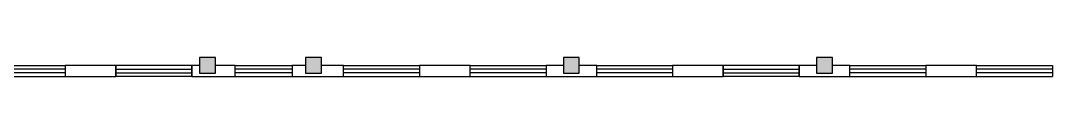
# Model space of a CAD drawing. Extents: x 1725663 to 4653551, y -550461 to 248782.
# Drawn here: x 2110644 to 2143250, y -319554 to -318954 of the extents above; entities that cross this region are included whole.
import ezdxf

# ---------------------------------------------------------------- set-up
doc = ezdxf.new("R2010")
doc.units = 0
doc.header["$LTSCALE"] = 1000
for name, color, linetype in [('0-底图', 7, 'Continuous'), ('COLUMN', 255, 'Continuous'), ('PUB_HATCH', 8, 'Continuous'), ('WALL', 2, 'Continuous'), ('WINDOW', 4, 'Continuous')]:
    doc.layers.add(name, color=color, linetype=linetype)

# ---------------------------------------------------------------- blocks, each defined once
blk = doc.blocks.new('$WINLIB2D$00000001')
at = {"color": 0}
for points in [[(-0.5, 0.5), (-0.5, -0.5)], [(-0.5, 0.5), (0.5, 0.5)], [(0.5, -0.5), (0.5, 0.5)], [(0.5, 0.167), (-0.5, 0.167)], [(0.5, -0.167), (-0.5, -0.167)], [(-0.5, -0.5), (0.5, -0.5)]]:
    blk.add_lwpolyline(points, dxfattribs=at)
blk = doc.blocks.new('ugjhk')
at = {"layer": 'PUB_HATCH'}
for points in [[(1553057, -237820.8), (1553057, -238320.8), (1553557, -238320.8), (1553557, -237820.8)], [(1556407, -237820.8), (1556407, -238320.8), (1556907, -238320.8), (1556907, -237820.8)], [(1564557, -237820.8), (1564557, -238320.8), (1565057, -238320.8), (1565057, -237820.8)], [(1572557, -237820.8), (1572557, -238320.8), (1573057, -238320.8), (1573057, -237820.8)]]:
    blk.add_hatch(color=256, dxfattribs=at).paths.add_polyline_path(points)
at = {"layer": 'COLUMN'}
for p, q in [((1553057, -237820.8), (1553057, -238320.8)), ((1553557, -237820.8), (1553057, -237820.8)), ((1553557, -238320.8), (1553557, -237820.8)), ((1556407, -237820.8), (1556407, -238320.8)), ((1556907, -237820.8), (1556407, -237820.8)), ((1556907, -238320.8), (1556907, -237820.8)), ((1564557, -237820.8), (1564557, -238320.8)), ((1565057, -237820.8), (1564557, -237820.8)), ((1565057, -238320.8), (1565057, -237820.8)), ((1572557, -237820.8), (1572557, -238320.8)), ((1573057, -237820.8), (1572557, -237820.8)), ((1573057, -238320.8), (1573057, -237820.8)), ((1553057, -238320.8), (1553557, -238320.8)), ((1556407, -238320.8), (1556907, -238320.8)), ((1564557, -238320.8), (1565057, -238320.8)), ((1572557, -238320.8), (1573057, -238320.8))]:
    blk.add_line(p, q, dxfattribs=at)
at = {"layer": 'WALL'}
for p, q in [((1550407, -238070.8), (1548807, -238070.8)), ((1548807, -238070.8), (1548807, -238420.8)), ((1550407, -238420.8), (1550407, -238070.8)), ((1553057, -238070.8), (1552807, -238070.8)), ((1552807, -238070.8), (1552807, -238420.8)), ((1554182, -238070.8), (1553557, -238070.8)), ((1554182, -238420.8), (1554182, -238070.8)), ((1556407, -238070.8), (1555982, -238070.8)), ((1555982, -238070.8), (1555982, -238420.8)), ((1557607, -238070.8), (1556907, -238070.8)), ((1557607, -238420.8), (1557607, -238070.8)), ((1561607, -238070.8), (1560007, -238070.8)), ((1560007, -238070.8), (1560007, -238420.8)), ((1561607, -238420.8), (1561607, -238070.8)), ((1564557, -238070.8), (1564007, -238070.8)), ((1564007, -238070.8), (1564007, -238420.8)), ((1565607, -238070.8), (1565057, -238070.8)), ((1565607, -238420.8), (1565607, -238070.8)), ((1569607, -238070.8), (1568007, -238070.8)), ((1568007, -238070.8), (1568007, -238420.8)), ((1569607, -238420.8), (1569607, -238070.8)), ((1572557, -238070.8), (1572007, -238070.8)), ((1572007, -238070.8), (1572007, -238420.8)), ((1573607, -238070.8), (1573057, -238070.8)), ((1573607, -238420.8), (1573607, -238070.8)), ((1577607, -238070.8), (1576007, -238070.8)), ((1576007, -238070.8), (1576007, -238420.8)), ((1577607, -238420.8), (1577607, -238070.8)), ((1548807, -238420.8), (1550407, -238420.8)), ((1552807, -238420.8), (1553307, -238420.8)), ((1553307, -238420.8), (1554182, -238420.8)), ((1555982, -238420.8), (1556657, -238420.8)), ((1556657, -238420.8), (1557607, -238420.8)), ((1560007, -238420.8), (1561607, -238420.8)), ((1564007, -238420.8), (1564807, -238420.8)), ((1564807, -238420.8), (1565607, -238420.8)), ((1568007, -238420.8), (1569607, -238420.8)), ((1572007, -238420.8), (1572807, -238420.8)), ((1572807, -238420.8), (1573607, -238420.8)), ((1576007, -238420.8), (1577607, -238420.8))]:
    blk.add_line(p, q, dxfattribs=at)
at = {"layer": 'WINDOW', "yscale": -350}
for p, xscale, zscale in [((1547607, -238245.8), 2400, 2400), ((1551607, -238245.8), -2400, -2400), ((1555082, -238245.8), 1800, 1800), ((1558807, -238245.8), 2400, 2400), ((1562807, -238245.8), 2400, 2400), ((1566807, -238245.8), 2400, 2400), ((1570807, -238245.8), -2400, -2400), ((1574807, -238245.8), 2400, 2400), ((1578807, -238245.8), 2400, 2400)]:
    blk.add_blockref('$WINLIB2D$00000001', p, dxfattribs=dict(at, xscale=xscale, zscale=zscale))

msp = doc.modelspace()

# ---------------------------------------------------------------- block references
at = {"layer": '0-底图'}
msp.add_blockref('ugjhk', (563243, -81133), dxfattribs=at)

doc.saveas('drawing.dxf')
